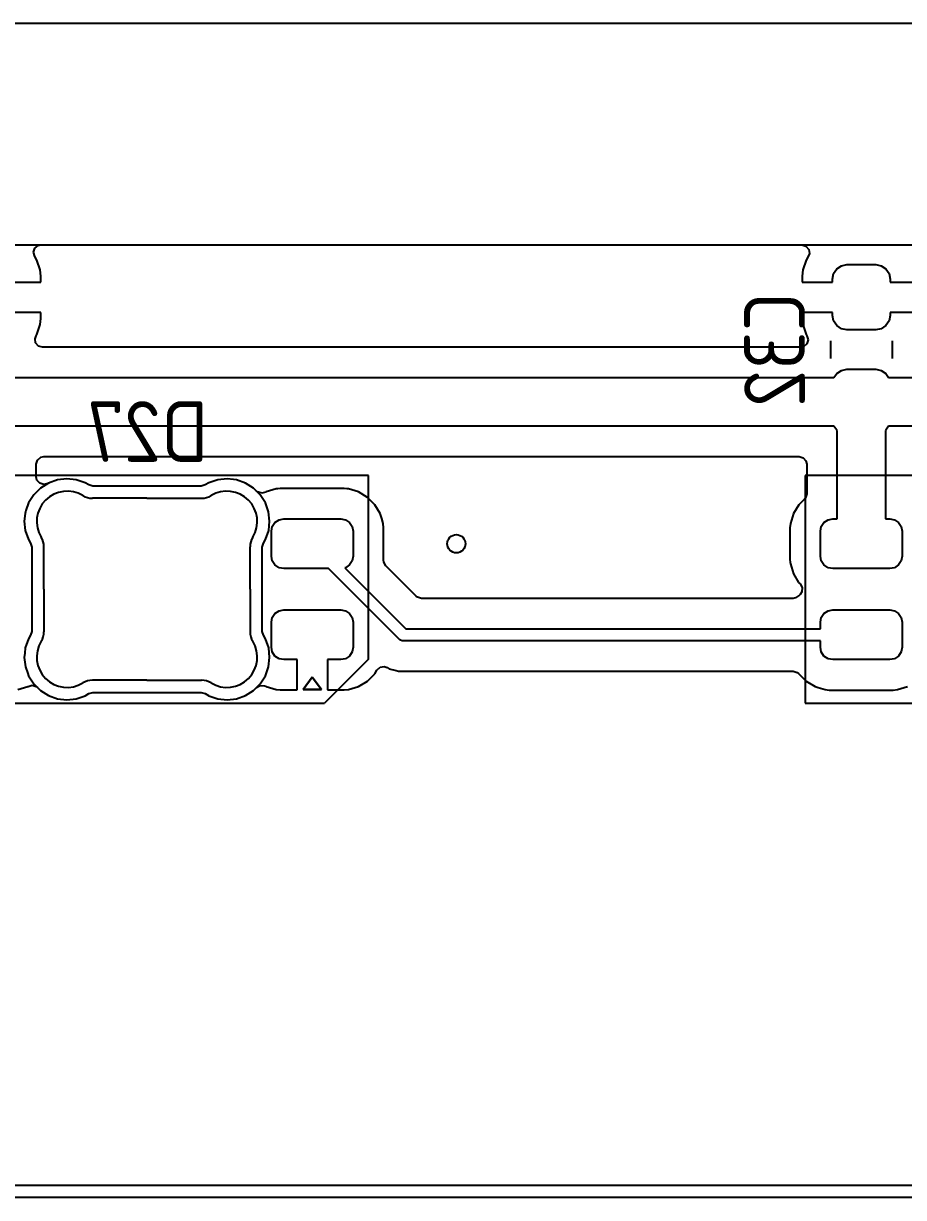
# Model space of a CAD drawing. Header units: millimetres. Extents: x 45 to 545, y -265 to -129.
# Drawn here: x 133.46 to 147.97, y -265.47 to -246.12 of the extents above; entities that cross this region are included whole.
import ezdxf
from ezdxf.enums import TextEntityAlignment as Align

# ---------------------------------------------------------------- set-up
doc = ezdxf.new("R2010")
doc.units = ezdxf.units.MM
for name, color, linetype, true_color in [('B.Cu', 151, 'CONTINUOUS', 0x6fccdb), ('B.Silkscreen', 203, 'CONTINUOUS', 0x8864cb), ('Edge.Cuts', 111, 'CONTINUOUS', 0x81ffbe), ('F.Cu', 241, 'CONTINUOUS', 0xe27299), ('User.4', 31, 'CONTINUOUS', 0xd8c852)]:
    doc.layers.add(name, color=color, linetype=linetype, true_color=true_color)
doc.styles.add('KICAD', font='isocp.shx')

msp = doc.modelspace()

# ---------------------------------------------------------------- linework, layer by layer
at = {"layer": 'B.Cu', "linetype": 'CONTINUOUS'}
for p, q in [((133.651172, -249.830042), (133.704813, -249.785272)), ((133.704813, -249.785272), (133.754229, -249.775)), ((133.754229, -249.775), (146.295771, -249.775)), ((146.295771, -249.775), (146.36281, -249.794685)), ((146.36281, -249.794685), (146.408565, -249.847489)), ((133.63025, -249.896706), (133.651172, -249.830042)), ((133.648691, -249.964098), (133.63025, -249.896706)), ((133.68545, -250.023692), (133.648691, -249.964098)), ((146.401309, -249.964098), (146.364549, -250.023692)), ((146.418509, -249.916647), (146.401309, -249.964098)), ((146.408565, -249.847489), (146.418509, -249.916647)), ((133.685453, -250.023699), (133.68545, -250.023692)), ((133.73968, -250.187347), (133.685453, -250.023699)), ((133.749998, -250.288345), (133.73968, -250.187347)), ((146.310319, -250.187347), (146.3, -250.288345)), ((146.364546, -250.023699), (146.310319, -250.187347)), ((146.364549, -250.023692), (146.364546, -250.023699)), ((146.818079, -250.246613), (146.869562, -250.169562)), ((146.869562, -250.169562), (146.946613, -250.118079)), ((146.946613, -250.118079), (147.0375, -250.1)), ((147.0375, -250.1), (147.5125, -250.1)), ((147.5125, -250.1), (147.603387, -250.118079)), ((147.603387, -250.118079), (147.680438, -250.169562)), ((147.680438, -250.169562), (147.731921, -250.246613)), ((133.25, -250.3875), (133.749999, -250.3875)), ((133.749999, -250.28836), (133.749998, -250.288345)), ((133.749999, -250.3875), (133.749999, -250.28836)), ((146.3, -250.288345), (146.3, -250.3875)), ((146.3, -250.3875), (146.8, -250.3875)), ((146.8, -250.3375), (146.818079, -250.246613)), ((146.8, -250.3875), (146.8, -250.3375)), ((147.731921, -250.246613), (147.75, -250.3375)), ((147.75, -250.3375), (147.75, -250.3875)), ((147.75, -250.3875), (148.249999, -250.3875)), ((133.75, -250.8875), (133.25, -250.8875)), ((133.75, -250.986641), (133.75, -250.8875)), ((146.8, -250.8875), (146.300001, -250.8875)), ((146.300001, -250.8875), (146.300001, -250.986654)), ((146.8, -250.9375), (146.8, -250.8875)), ((146.818079, -251.028387), (146.8, -250.9375)), ((147.75, -250.9375), (147.731921, -251.028387)), ((148.25, -250.8875), (147.75, -250.8875)), ((147.75, -250.8875), (147.75, -250.9375)), ((133.685453, -251.2513), (133.73968, -251.087652)), ((133.73968, -251.087652), (133.749999, -250.986654)), ((133.749999, -250.986654), (133.75, -250.986641)), ((146.300001, -250.986654), (146.310319, -251.087652)), ((146.310319, -251.087652), (146.364546, -251.2513)), ((146.869562, -251.105438), (146.818079, -251.028387)), ((146.946613, -251.156921), (146.869562, -251.105438)), ((147.0375, -251.175), (146.946613, -251.156921)), ((147.603387, -251.156921), (147.5125, -251.175)), ((147.680438, -251.105438), (147.603387, -251.156921)), ((147.731921, -251.028387), (147.680438, -251.105438)), ((133.65493, -251.320353), (133.67213, -251.272902)), ((133.664874, -251.389511), (133.65493, -251.320353)), ((133.67213, -251.272902), (133.68545, -251.251307)), ((133.68545, -251.251307), (133.685453, -251.2513)), ((146.364546, -251.2513), (146.364549, -251.251307)), ((146.364549, -251.251307), (146.37787, -251.272902)), ((146.396311, -251.340294), (146.375389, -251.406958)), ((146.37787, -251.272902), (146.396311, -251.340294)), ((147.5125, -251.175), (147.0375, -251.175)), ((133.710629, -251.442315), (133.664874, -251.389511)), ((133.777668, -251.462), (133.710629, -251.442315)), ((146.272332, -251.462), (133.777668, -251.462)), ((146.321748, -251.451728), (146.272332, -251.462)), ((146.375389, -251.406958), (146.321748, -251.451728)), ((146.824168, -251.9625), (146.869562, -251.894562)), ((146.869562, -251.894562), (146.946613, -251.843079)), ((146.946613, -251.843079), (147.0375, -251.825)), ((147.0375, -251.825), (147.5125, -251.825)), ((147.5125, -251.825), (147.603387, -251.843079)), ((147.603387, -251.843079), (147.680438, -251.894562)), ((147.680438, -251.894562), (147.725832, -251.9625)), ((133.225832, -251.9625), (146.824168, -251.9625)), ((147.725832, -251.9625), (161.324168, -251.9625)), ((146.824168, -252.7625), (133.225832, -252.7625)), ((146.869562, -252.830438), (146.824168, -252.7625)), ((146.875, -252.834071), (146.869562, -252.830438)), ((146.875, -254.29), (146.875, -252.834071)), ((147.680438, -252.830438), (147.675, -252.834071)), ((147.675, -252.834071), (147.675, -254.29)), ((147.725832, -252.7625), (147.680438, -252.830438)), ((161.324168, -252.7625), (147.725832, -252.7625)), ((133.695185, -253.319961), (133.747989, -253.274206)), ((133.747989, -253.274206), (133.7995, -253.263)), ((133.7995, -253.263), (146.2505, -253.263)), ((146.2505, -253.263), (146.317539, -253.282685)), ((146.317539, -253.282685), (146.363294, -253.335489)), ((133.6755, -253.387), (133.695185, -253.319961)), ((133.6755, -253.599687), (133.6755, -253.387)), ((146.363294, -253.335489), (146.3745, -253.387)), ((146.3745, -253.387), (146.3745, -253.876409)), ((133.686295, -253.65029), (133.6755, -253.599687)), ((133.731624, -253.70346), (133.686295, -253.65029)), ((134.022267, -253.64644), (133.874926, -253.698712)), ((134.022268, -253.64644), (134.022267, -253.64644)), ((134.177509, -253.627929), (134.022268, -253.64644)), ((134.17751, -253.627929), (134.177509, -253.627929)), ((134.177511, -253.627929), (134.17751, -253.627929)), ((134.333011, -253.644089), (134.177511, -253.627929)), ((134.333014, -253.64409), (134.333011, -253.644089)), ((134.481128, -253.694129), (134.333014, -253.64409)), ((136.666986, -253.644091), (136.518871, -253.694129)), ((136.822487, -253.627931), (136.666986, -253.644091)), ((136.822488, -253.627931), (136.822487, -253.627931)), ((136.822491, -253.627931), (136.822488, -253.627931)), ((136.925984, -253.640271), (136.822491, -253.627931)), ((136.977733, -253.646442), (136.925984, -253.640271)), ((137.125074, -253.698716), (136.977731, -253.646442)), ((136.977731, -253.646442), (136.977733, -253.646442)), ((133.798503, -253.723683), (133.731624, -253.70346)), ((133.865699, -253.704538), (133.798503, -253.723683)), ((133.874926, -253.698712), (133.865699, -253.704538)), ((134.541831, -253.731271), (134.481128, -253.694129)), ((134.606549, -253.7495), (134.541831, -253.731271)), ((136.393451, -253.7495), (134.606549, -253.7495)), ((136.458169, -253.731271), (136.393451, -253.7495)), ((136.51887, -253.694129), (136.458169, -253.731271)), ((136.518871, -253.694129), (136.51887, -253.694129)), ((137.257274, -253.782182), (137.125074, -253.698716)), ((137.306565, -253.831473), (137.257274, -253.782182)), ((137.324361, -253.846223), (137.306565, -253.831473)), ((137.390834, -253.867745), (137.324361, -253.846223)), ((137.45839, -253.849913), (137.390834, -253.867745)), ((137.463327, -253.846928), (137.45839, -253.849913)), ((137.463329, -253.846927), (137.463327, -253.846928)), ((137.626894, -253.795959), (137.463329, -253.846927)), ((137.655327, -253.793375), (137.626894, -253.795959)), ((137.697974, -253.7895), (137.655327, -253.793375)), ((138.752026, -253.7895), (137.697974, -253.7895)), ((138.794672, -253.793375), (138.752026, -253.7895)), ((138.823106, -253.795959), (138.794672, -253.793375)), ((138.98667, -253.846927), (138.823104, -253.795959)), ((138.823104, -253.795959), (138.823106, -253.795959)), ((138.986671, -253.846928), (138.986669, -253.846927)), ((138.986669, -253.846927), (138.98667, -253.846927)), ((138.986673, -253.846929), (138.986671, -253.846928)), ((139.133291, -253.935563), (138.986673, -253.846929)), ((139.133294, -253.935565), (139.133291, -253.935563)), ((139.254434, -254.056705), (139.133294, -253.935565)), ((139.254435, -254.056707), (139.254434, -254.056705)), ((139.254437, -254.056709), (139.254435, -254.056707)), ((139.342281, -254.20202), (139.254437, -254.056709)), ((146.245565, -254.056705), (146.156927, -254.203329)), ((146.245566, -254.056704), (146.245565, -254.056705)), ((146.338181, -253.96409), (146.245566, -254.056704)), ((146.354815, -253.943448), (146.338181, -253.96409)), ((146.3745, -253.876409), (146.354815, -253.943448)), ((139.343072, -254.203329), (139.342281, -254.20202)), ((139.368556, -254.285111), (139.343072, -254.203329)), ((146.156927, -254.203329), (146.105959, -254.366894)), ((137.55, -254.495), (137.565605, -254.41655)), ((137.565605, -254.41655), (137.610043, -254.350043)), ((137.610043, -254.350043), (137.67655, -254.305605)), ((137.67655, -254.305605), (137.755, -254.29)), ((137.755, -254.29), (138.695, -254.29)), ((138.695, -254.29), (138.77345, -254.305605)), ((138.77345, -254.305605), (138.839957, -254.350043)), ((138.839957, -254.350043), (138.884395, -254.41655)), ((138.884395, -254.41655), (138.9, -254.495)), ((139.394041, -254.366896), (139.368556, -254.285111)), ((139.4005, -254.437974), (139.394041, -254.366896)), ((139.4005, -254.962026), (139.4005, -254.437974)), ((146.105959, -254.366896), (146.0995, -254.437974)), ((146.0995, -254.437974), (146.0995, -254.962026)), ((146.105959, -254.366894), (146.105959, -254.366896)), ((146.6, -254.495), (146.615605, -254.41655)), ((146.615605, -254.41655), (146.660043, -254.350043)), ((146.660043, -254.350043), (146.72655, -254.305605)), ((146.72655, -254.305605), (146.805, -254.29)), ((146.805, -254.29), (146.875, -254.29)), ((147.675, -254.29), (147.745, -254.29)), ((147.745, -254.29), (147.82345, -254.305605)), ((147.82345, -254.305605), (147.889957, -254.350043)), ((147.889957, -254.350043), (147.934395, -254.41655)), ((147.934395, -254.41655), (147.95, -254.495)), ((137.55, -254.905), (137.55, -254.495)), ((138.9, -254.495), (138.9, -254.905)), ((146.6, -254.905), (146.6, -254.495)), ((147.95, -254.495), (147.95, -254.905)), ((137.565605, -254.98345), (137.55, -254.905)), ((137.610043, -255.049957), (137.565605, -254.98345)), ((138.884395, -254.98345), (138.839957, -255.049957)), ((138.9, -254.905), (138.884395, -254.98345)), ((139.400373, -254.964825), (139.400432, -254.96351)), ((139.4005, -254.96483), (139.400373, -254.964825)), ((139.400405, -254.963067), (139.4005, -254.962026)), ((139.400432, -254.96351), (139.400405, -254.963067)), ((139.4005, -254.964836), (139.4005, -254.96483)), ((139.400515, -254.964836), (139.4005, -254.964836)), ((139.402729, -255.000656), (139.400515, -254.964836)), ((139.436214, -255.061979), (139.402729, -255.000656)), ((146.0995, -254.962026), (146.10301, -255.000656)), ((146.10301, -255.000656), (146.105959, -255.033105)), ((146.615605, -254.98345), (146.6, -254.905)), ((146.660043, -255.049957), (146.615605, -254.98345)), ((147.934395, -254.98345), (147.889957, -255.049957)), ((147.95, -254.905), (147.934395, -254.98345)), ((137.67655, -255.094395), (137.610043, -255.049957)), ((137.755, -255.11), (137.67655, -255.094395)), ((138.493578, -255.11), (137.755, -255.11)), ((139.654289, -256.27071), (138.493578, -255.11)), ((138.77345, -255.094395), (138.762912, -255.096491)), ((138.762912, -255.096491), (139.766421, -256.1)), ((138.839957, -255.049957), (138.77345, -255.094395)), ((139.937416, -255.563181), (139.436214, -255.061979)), ((146.105959, -255.033105), (146.156927, -255.19667)), ((146.156927, -255.19667), (146.156929, -255.196673)), ((146.156929, -255.196673), (146.242355, -255.337985)), ((146.72655, -255.094395), (146.660043, -255.049957)), ((146.805, -255.11), (146.72655, -255.094395)), ((147.745, -255.11), (146.805, -255.11)), ((147.82345, -255.094395), (147.745, -255.11)), ((147.889957, -255.049957), (147.82345, -255.094395)), ((146.242355, -255.337985), (146.245565, -255.343294)), ((146.245565, -255.343294), (146.26459, -255.362319)), ((146.26459, -255.362319), (146.298075, -255.423642)), ((139.958058, -255.579815), (139.937416, -255.563181)), ((140.025097, -255.5995), (139.958058, -255.579815)), ((146.151663, -255.5995), (140.025097, -255.5995)), ((146.192438, -255.592604), (146.151663, -255.5995)), ((146.238164, -255.559914), (146.192438, -255.592604)), ((146.240261, -255.562011), (146.238164, -255.559914)), ((146.264592, -255.537679), (146.240261, -255.562011)), ((146.293091, -255.493334), (146.264592, -255.537679)), ((146.298075, -255.423642), (146.293091, -255.493334)), ((137.610043, -255.850043), (137.67655, -255.805605)), ((137.67655, -255.805605), (137.755, -255.79)), ((137.755, -255.79), (138.695, -255.79)), ((138.695, -255.79), (138.77345, -255.805605)), ((138.77345, -255.805605), (138.839957, -255.850043)), ((146.660043, -255.850043), (146.72655, -255.805605)), ((146.72655, -255.805605), (146.805, -255.79)), ((146.805, -255.79), (147.745, -255.79)), ((147.745, -255.79), (147.82345, -255.805605)), ((147.82345, -255.805605), (147.889957, -255.850043)), ((137.55, -255.995), (137.565605, -255.91655)), ((137.55, -256.405), (137.55, -255.995)), ((137.565605, -255.91655), (137.610043, -255.850043)), ((138.839957, -255.850043), (138.884395, -255.91655)), ((138.884395, -255.91655), (138.9, -255.995)), ((138.9, -255.995), (138.9, -256.405)), ((146.6, -255.995), (146.615605, -255.91655)), ((146.6, -256.1), (146.6, -255.995)), ((146.615605, -255.91655), (146.660043, -255.850043)), ((147.889957, -255.850043), (147.934395, -255.91655)), ((147.934395, -255.91655), (147.95, -255.995)), ((147.95, -255.995), (147.95, -256.405)), ((139.766421, -256.1), (146.6, -256.1)), ((139.669442, -256.283147), (139.654289, -256.27071)), ((139.68, -256.28752), (139.669442, -256.283147)), ((139.705491, -256.298079), (139.68, -256.28752)), ((139.725, -256.3), (139.705491, -256.298079)), ((146.6, -256.3), (139.725, -256.3)), ((146.6, -256.405), (146.6, -256.3)), ((137.565605, -256.48345), (137.55, -256.405)), ((137.610043, -256.549957), (137.565605, -256.48345)), ((137.67655, -256.594395), (137.610043, -256.549957)), ((138.839957, -256.549957), (138.77345, -256.594395)), ((138.884395, -256.48345), (138.839957, -256.549957)), ((138.9, -256.405), (138.884395, -256.48345)), ((146.615605, -256.48345), (146.6, -256.405)), ((146.660043, -256.549957), (146.615605, -256.48345)), ((146.72655, -256.594395), (146.660043, -256.549957)), ((147.889957, -256.549957), (147.82345, -256.594395)), ((147.934395, -256.48345), (147.889957, -256.549957)), ((147.95, -256.405), (147.934395, -256.48345)), ((137.755, -256.61), (137.67655, -256.594395)), ((137.975, -256.61), (137.755, -256.61)), ((137.975, -257.11), (137.975, -256.61)), ((138.695, -256.61), (138.475, -256.61)), ((138.475, -256.61), (138.475, -257.11)), ((138.77345, -256.594395), (138.695, -256.61)), ((139.290423, -256.782794), (139.341951, -256.735607)), ((139.341951, -256.735607), (139.41081, -256.723768)), ((139.41081, -256.723768), (139.45854, -256.739557)), ((139.45854, -256.739557), (139.493216, -256.759577)), ((139.493216, -256.759577), (139.605019, -256.789534)), ((146.805, -256.61), (146.72655, -256.594395)), ((147.745, -256.61), (146.805, -256.61)), ((147.82345, -256.594395), (147.745, -256.61)), ((138.986463, -257.052612), (139.132983, -256.964037)), ((139.132983, -256.964037), (139.254037, -256.842983)), ((139.254037, -256.842983), (139.290423, -256.782794)), ((139.605019, -256.789534), (139.645942, -256.8005)), ((139.645942, -256.8005), (139.645943, -256.8005)), ((139.645943, -256.8005), (146.151663, -256.8005)), ((146.151663, -256.8005), (146.218702, -256.820185)), ((146.218702, -256.820185), (146.239301, -256.838945)), ((146.239301, -256.838945), (146.24026, -256.837987)), ((146.24026, -256.837987), (146.245561, -256.843288)), ((146.245561, -256.843288), (146.245563, -256.843291)), ((146.245563, -256.843291), (146.366709, -256.964437)), ((146.366709, -256.964437), (146.513327, -257.053071)), ((133.373104, -257.104041), (133.536673, -257.053071)), ((133.536673, -257.053071), (133.541603, -257.05009)), ((133.541603, -257.05009), (133.609155, -257.032254)), ((133.609155, -257.032254), (133.67563, -257.05377)), ((133.67563, -257.05377), (133.693434, -257.068526)), ((133.693434, -257.068526), (133.742725, -257.117817)), ((133.742725, -257.117817), (133.742727, -257.117818)), ((133.742727, -257.117818), (133.742729, -257.11782)), ((133.742729, -257.11782), (133.874926, -257.201284)), ((134.541828, -257.168728), (134.606548, -257.1505)), ((134.606548, -257.1505), (134.639522, -257.150501)), ((134.639522, -257.150501), (134.639524, -257.1505)), ((134.639524, -257.1505), (135.460118, -257.1505)), ((135.460118, -257.1505), (136.360473, -257.1505)), ((136.360473, -257.1505), (136.393452, -257.1505)), ((136.393452, -257.1505), (136.458172, -257.16873)), ((137.125074, -257.201284), (137.257271, -257.11782)), ((137.257271, -257.11782), (137.306929, -257.068162)), ((137.306929, -257.068162), (137.368252, -257.034676)), ((137.368252, -257.034676), (137.437943, -257.03966)), ((137.437943, -257.03966), (137.458762, -257.049726)), ((137.458762, -257.049726), (137.463535, -257.052611)), ((137.463535, -257.052611), (137.463536, -257.052612)), ((137.463536, -257.052612), (137.626986, -257.103544)), ((137.626986, -257.103544), (137.626984, -257.103544)), ((137.626984, -257.103544), (137.698023, -257.11)), ((137.698023, -257.11), (137.975, -257.11)), ((138.475, -257.11), (138.751977, -257.11)), ((138.751977, -257.11), (138.823014, -257.103544)), ((138.823014, -257.103544), (138.986463, -257.052612)), ((146.513327, -257.053071), (146.51333, -257.053072)), ((146.51333, -257.053072), (146.513329, -257.053072)), ((146.513329, -257.053072), (146.561756, -257.068162)), ((146.561756, -257.068162), (146.676896, -257.104041)), ((146.676896, -257.104041), (146.747974, -257.1105)), ((146.747974, -257.1105), (146.747977, -257.1105)), ((146.747977, -257.1105), (147.802023, -257.1105)), ((147.802023, -257.1105), (147.802026, -257.1105)), ((147.802026, -257.1105), (147.873104, -257.104041)), ((147.873104, -257.104041), (148.036673, -257.053071)), ((133.874926, -257.201284), (134.022269, -257.253558)), ((134.022269, -257.253558), (134.177509, -257.272069)), ((134.177509, -257.272069), (134.333012, -257.255909)), ((134.333012, -257.255909), (134.481128, -257.205871)), ((134.481128, -257.205871), (134.541828, -257.168728)), ((136.458172, -257.16873), (136.511373, -257.201283)), ((136.511373, -257.201283), (136.518872, -257.205871)), ((136.518872, -257.205871), (136.666988, -257.255909)), ((136.666988, -257.255909), (136.822491, -257.272069)), ((136.822491, -257.272069), (136.977731, -257.253558)), ((136.977731, -257.253558), (137.125074, -257.201284)), ((541.996519, -265.2745), (48.003481, -265.2745))]:
    msp.add_line(p, q, dxfattribs=at)
at = {"layer": 'B.Cu'}
msp.add_circle((140.599999, -254.7), 0.15, dxfattribs=at)
at = {"layer": 'B.Silkscreen', "linetype": 'CONTINUOUS'}
for p, q in [((146.765, -251.353733), (146.765, -251.646267)), ((147.785, -251.353733), (147.785, -251.646267)), ((139.15, -253.575), (131.85, -253.575)), ((139.15, -256.6), (139.15, -253.575)), ((146.35, -253.575), (146.35, -257.325)), ((153.65, -253.575), (146.35, -253.575)), ((139.15, -256.6), (138.425, -257.325)), ((138.225, -256.9), (138.075, -257.1)), ((138.075, -257.1), (138.225, -256.9)), ((138.375, -257.1), (138.225, -256.9)), ((138.225, -256.9), (138.375, -257.1)), ((138.075, -257.1), (138.375, -257.1)), ((138.375, -257.1), (138.075, -257.1)), ((131.85, -257.325), (138.425, -257.325)), ((146.35, -257.325), (152.925, -257.325))]:
    msp.add_line(p, q, dxfattribs=at)
at = {"layer": 'Edge.Cuts', "linetype": 'CONTINUOUS'}
for p, q in [((135.5, -253.95), (134.599647, -253.95)), ((135.5, -253.95), (136.400353, -253.95)), ((133.8, -255.45), (133.8, -254.749647)), ((137.2, -255.45), (137.2, -254.749647)), ((133.8, -255.45), (133.8, -256.150353)), ((137.2, -255.45), (137.2, -256.150353)), ((135.5, -256.95), (134.599647, -256.95)), ((135.5, -256.95), (136.400353, -256.95)), ((542, -265.475), (48, -265.475))]:
    msp.add_line(p, q, dxfattribs=at)
at = {"layer": 'Edge.Cuts'}
for centre, radius, start, end in [((134.18284, -254.33284), 0.499999, -301.4001015, -148.5998985), ((136.817158, -254.332842), 0.5, -31.3997865, 121.3997865), ((134.59965, -253.64998), 0.30002, -121.3982783, -90.0005729), ((136.400356, -253.650008), 0.299992, -90.000573, -58.5999137), ((133.5, -254.7496), 0.299976, -0.0089763, 31.3921169), ((137.499992, -254.749644), 0.299992, -211.4000863, -179.999427), ((133.50032, -256.15044), 0.29968, -31.4174572, 0.0166335), ((137.499992, -256.150356), 0.299992, -180.000573, -148.5999137), ((134.18284, -256.56716), 0.499999, -211.4001015, -58.5998985), ((136.817158, -256.567158), 0.5, -121.3997865, 31.3997865), ((134.5996, -257.25), 0.299976, 89.9910237, 121.3921169), ((136.400356, -257.249992), 0.299992, 58.5999137, 90.000573)]:
    msp.add_arc(centre, radius, start, end, dxfattribs=at)
at = {"layer": 'F.Cu', "linetype": 'CONTINUOUS'}
for p, q in [((149.75, -246.125), (121.25, -246.125)), ((47.7, -249.775), (542.3, -249.775)), ((134.022267, -253.64644), (133.874926, -253.698712)), ((134.022268, -253.64644), (134.022267, -253.64644)), ((134.177509, -253.627929), (134.022268, -253.64644)), ((134.17751, -253.627929), (134.177509, -253.627929)), ((134.177511, -253.627929), (134.17751, -253.627929)), ((134.333011, -253.644089), (134.177511, -253.627929)), ((134.333014, -253.64409), (134.333011, -253.644089)), ((134.481128, -253.694129), (134.333014, -253.64409)), ((136.666986, -253.644091), (136.518871, -253.694129)), ((136.822487, -253.627931), (136.666986, -253.644091)), ((136.822488, -253.627931), (136.822487, -253.627931)), ((136.822491, -253.627931), (136.822488, -253.627931)), ((136.925984, -253.640271), (136.822491, -253.627931)), ((136.977733, -253.646442), (136.925984, -253.640271)), ((137.125074, -253.698716), (136.977731, -253.646442)), ((136.977731, -253.646442), (136.977733, -253.646442)), ((133.742723, -253.78218), (133.63218, -253.892723)), ((133.874926, -253.698712), (133.742723, -253.78218)), ((134.541831, -253.731271), (134.481128, -253.694129)), ((134.606549, -253.7495), (134.541831, -253.731271)), ((136.393451, -253.7495), (134.606549, -253.7495)), ((136.458169, -253.731271), (136.393451, -253.7495)), ((136.51887, -253.694129), (136.458169, -253.731271)), ((136.518871, -253.694129), (136.51887, -253.694129)), ((137.257274, -253.782182), (137.125074, -253.698716)), ((137.367817, -253.892725), (137.257274, -253.782182)), ((133.548712, -254.024926), (133.504145, -254.150549)), ((133.63218, -253.892723), (133.548712, -254.024926)), ((137.367818, -253.892727), (137.367817, -253.892725)), ((137.36782, -253.892729), (137.367818, -253.892727)), ((137.451284, -254.024926), (137.36782, -253.892729)), ((137.503558, -254.172269), (137.451284, -254.024926)), ((133.492893, -254.20202), (133.477929, -254.327511)), ((133.49644, -254.172268), (133.492893, -254.20202)), ((133.504145, -254.150549), (133.49644, -254.172268)), ((137.522069, -254.327509), (137.503558, -254.172269)), ((133.477929, -254.327511), (133.494089, -254.483011)), ((137.505909, -254.483012), (137.522069, -254.327511)), ((137.522069, -254.327511), (137.522069, -254.327509)), ((133.494089, -254.483011), (133.49409, -254.483014)), ((133.49409, -254.483014), (133.544129, -254.631129)), ((133.544129, -254.631129), (133.58127, -254.691829)), ((137.41873, -254.691826), (137.455871, -254.631128)), ((137.455871, -254.631128), (137.505909, -254.483012)), ((133.58127, -254.691829), (133.599499, -254.756548)), ((133.599499, -254.756548), (133.599499, -254.803952)), ((133.599499, -254.803952), (133.5995, -254.803961)), ((133.5995, -254.803961), (133.5995, -256.098276)), ((137.4005, -254.756546), (137.41873, -254.691826)), ((137.4005, -256.143451), (137.4005, -254.756546)), ((133.599497, -256.14342), (133.581268, -256.208175)), ((133.5995, -256.098276), (133.599484, -256.098439)), ((133.599484, -256.098439), (133.599497, -256.14342)), ((137.418729, -256.20817), (137.4005, -256.143451)), ((133.544128, -256.268874), (133.494091, -256.416986)), ((133.544131, -256.268867), (133.544128, -256.268874)), ((133.581268, -256.208175), (133.544131, -256.268867)), ((137.455871, -256.268872), (137.418729, -256.20817)), ((137.505909, -256.416988), (137.455871, -256.268872)), ((133.485116, -256.503356), (133.477931, -256.572491)), ((133.477931, -256.572491), (133.496442, -256.727731)), ((133.494091, -256.416986), (133.485116, -256.503356)), ((137.503558, -256.727731), (137.522069, -256.572491)), ((137.522069, -256.572491), (137.505909, -256.416988)), ((133.496442, -256.727731), (133.535057, -256.836575)), ((137.451284, -256.875074), (137.503558, -256.727731)), ((133.535057, -256.836575), (133.548716, -256.875073)), ((133.548716, -256.875073), (133.548716, -256.875075)), ((133.548716, -256.875075), (133.632182, -257.007274)), ((137.36782, -257.007271), (137.451284, -256.875074)), ((133.632182, -257.007274), (133.742725, -257.117817)), ((133.742725, -257.117817), (133.742727, -257.117818)), ((133.742727, -257.117818), (133.742729, -257.11782)), ((133.742729, -257.11782), (133.874926, -257.201284)), ((134.541828, -257.168728), (134.606548, -257.1505)), ((134.606548, -257.1505), (134.639522, -257.150501)), ((134.639522, -257.150501), (134.639524, -257.1505)), ((134.639524, -257.1505), (135.460118, -257.1505)), ((135.460118, -257.1505), (136.360473, -257.1505)), ((136.360473, -257.1505), (136.393452, -257.1505)), ((136.393452, -257.1505), (136.458172, -257.16873)), ((137.125074, -257.201284), (137.257271, -257.11782)), ((137.257271, -257.11782), (137.36782, -257.007271)), ((133.874926, -257.201284), (134.022269, -257.253558)), ((134.022269, -257.253558), (134.177509, -257.272069)), ((134.177509, -257.272069), (134.333012, -257.255909)), ((134.333012, -257.255909), (134.481128, -257.205871)), ((134.481128, -257.205871), (134.541828, -257.168728)), ((136.458172, -257.16873), (136.511373, -257.201283)), ((136.511373, -257.201283), (136.518872, -257.205871)), ((136.518872, -257.205871), (136.666988, -257.255909)), ((136.666988, -257.255909), (136.822491, -257.272069)), ((136.822491, -257.272069), (136.977731, -257.253558)), ((136.977731, -257.253558), (137.125074, -257.201284)), ((541.996519, -265.2745), (48.003481, -265.2745))]:
    msp.add_line(p, q, dxfattribs=at)
at = {"layer": 'F.Cu'}
msp.add_circle((140.599999, -254.7), 0.15, dxfattribs=at)
at = {"layer": 'User.4', "linetype": 'CONTINUOUS'}
msp.add_line((148.25, -246.125), (122.75, -246.125), dxfattribs=at)

# ---------------------------------------------------------------- texts
at = {"layer": 'B.Silkscreen', "style": 'KICAD', "text_generation_flag": 2}
msp.add_text('C32', height=1, rotation=90, dxfattribs=at).set_placement((145.845, -251.5), align=Align.MIDDLE_CENTER)
msp.add_text('D27', height=1, dxfattribs=at).set_placement((135.5, -252.85), align=Align.MIDDLE_CENTER)

doc.saveas('drawing.dxf')
